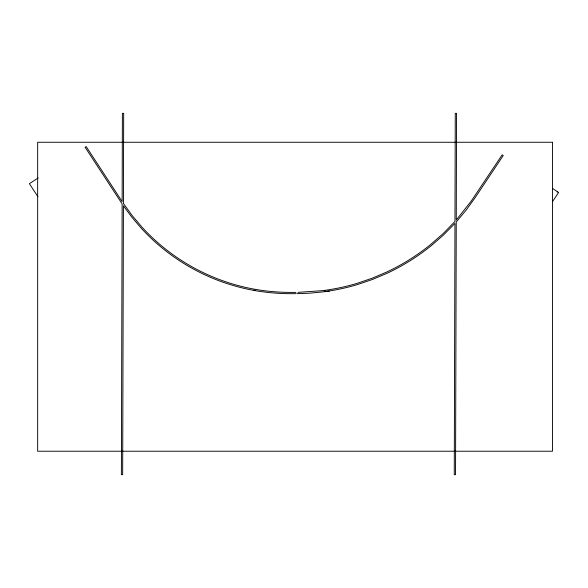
<?xml version="1.0" encoding="UTF-8"?>
<svg xmlns="http://www.w3.org/2000/svg" width="588" height="588" viewBox="0 0 588 588"><rect width="100%" height="100%" fill="white"/><g stroke="black" fill="none" stroke-linecap="round" stroke-linejoin="round"><path stroke-width="0.88" d="M557.13 192.122L557.417 191.695M552.558 201.544L558.6 192.482L552.411 188.351M475.03 197.803L503.24 155.541L502.174 154.828L471.172 201.162L456.259 220.022L456.553 113.322L455.274 113.352L454.965 221.463L443.161 233.561L430.607 244.549A214.774 214.774 0 0 1 386.456 272.156L372.042 278.264L357.232 283.306A214.774 214.774 0 0 1 322.614 290.648L298.013 292.354M474.736 198.237L465.894 210.438L456.251 221.955L455.546 474.648L454.259 474.678L454.965 223.381L443.367 235.134L431.496 245.483A216.061 216.061 0 0 1 386.97 273.332L372.432 279.491L357.497 284.563A216.061 216.061 0 0 1 322.672 291.935L309.7 293.184L296.977 293.647M38.183 177.944L29.4 183.684L37.911 196.708M295.94 292.368C277.904 292.706 259.8 290.957 242.271 286.606A200.537 200.537 0 0 1 142.237 227.416L132.19 215.576L123.421 203.499L123.678 113.322L122.392 113.352L122.142 201.574L86.186 146.566L85.106 147.265L122.142 203.889L121.385 474.678L122.664 474.648L123.421 205.785L131.771 217.119L141.216 228.203A201.824 201.824 0 0 0 242.087 287.885C259.675 292.236 277.837 293.993 295.94 293.647M324.267 291.17L325.892 291.17M327.597 291.17L329.383 291.17M253.56 290.229L255.266 290.274M552.47 142.267L37.654 142.267L37.654 451.231L552.47 451.231L552.47 142.267"/></g></svg>
